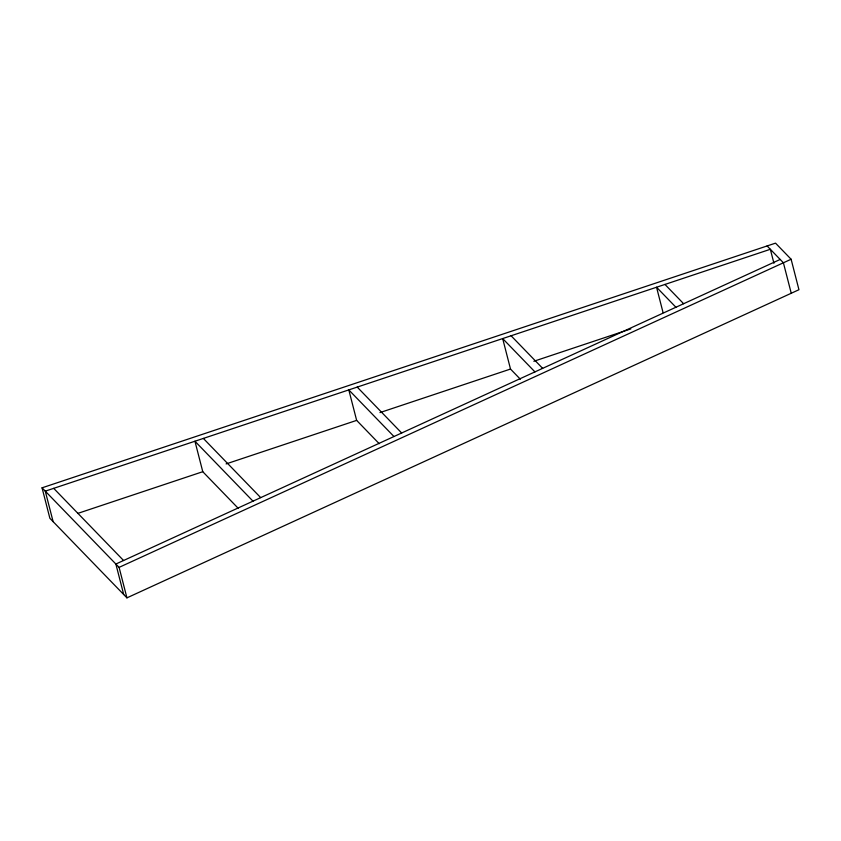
<?xml version="1.0" encoding="UTF-8"?>
<svg xmlns="http://www.w3.org/2000/svg" width="841" height="841" viewBox="0 0 841 841"><rect width="100%" height="100%" fill="white"/><g stroke="black" fill="none" stroke-linecap="round" stroke-linejoin="round"><path stroke-width="1.26" d="M780.175 259.449L115.869 564.038L123.701 594.524M42.05 487.822L119.096 567.37L791.118 259.249L798.95 289.725L126.928 597.856L49.882 518.298L42.05 487.822L775.528 243.144L791.118 259.249M77.635 513.452L202.776 471.706L238.15 508.237M226.103 463.927L356.647 420.384L379.217 443.701M379.974 412.595L510.508 369.052L520.369 379.238M533.846 361.273L630.813 328.926M767.108 245.95L783.402 262.781L791.244 293.257M664.958 284.437L683.628 303.717M675.922 307.249L656.548 287.244L663.076 312.642M511.086 335.769L542.645 368.358M534.939 371.89L502.676 338.576L510.508 369.052M357.215 387.091L401.672 432.999M393.966 436.532L348.805 389.898L356.647 420.384M203.354 438.424L260.699 497.63M252.983 501.173L194.944 441.231L202.776 471.706M53.687 488.348L123.574 560.505M773.93 263.254L770.335 249.283L45.277 491.155L53.109 521.63M119.096 567.37L126.928 597.856"/></g></svg>
